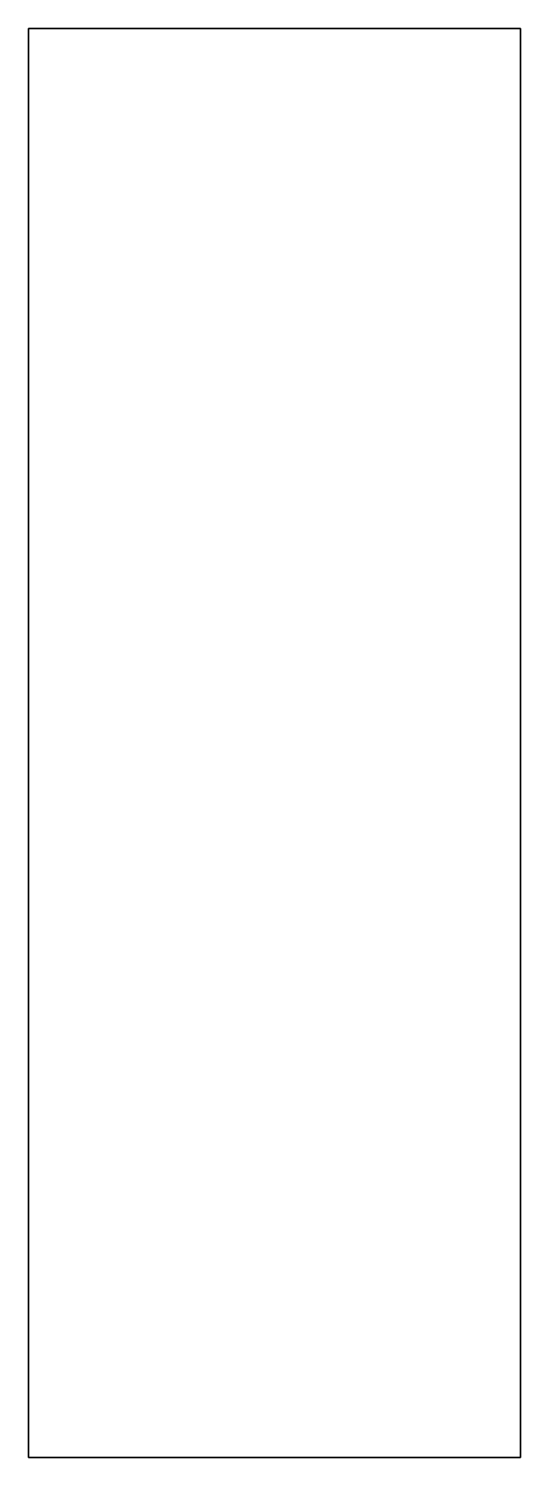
# Model space of a CAD drawing. Extents: x 108 to 910, y -1520 to 808.
import ezdxf

# ---------------------------------------------------------------- set-up
doc = ezdxf.new("R2010")
doc.units = 0
doc.header["$MEASUREMENT"] = 0
doc.layers.add('Thru-cut', color=7, linetype='Continuous', lineweight=0)

msp = doc.modelspace()

# ---------------------------------------------------------------- linework, layer by layer
at = {"layer": 'Thru-cut', "color": 140, "lineweight": 35, "true_color": 0x00aeef}
msp.add_lwpolyline([(108.1, -1520.1), (909.5, -1520.1), (909.5, 807.8), (108.1, 807.8)], close=True, dxfattribs=at)

doc.saveas('drawing.dxf')
